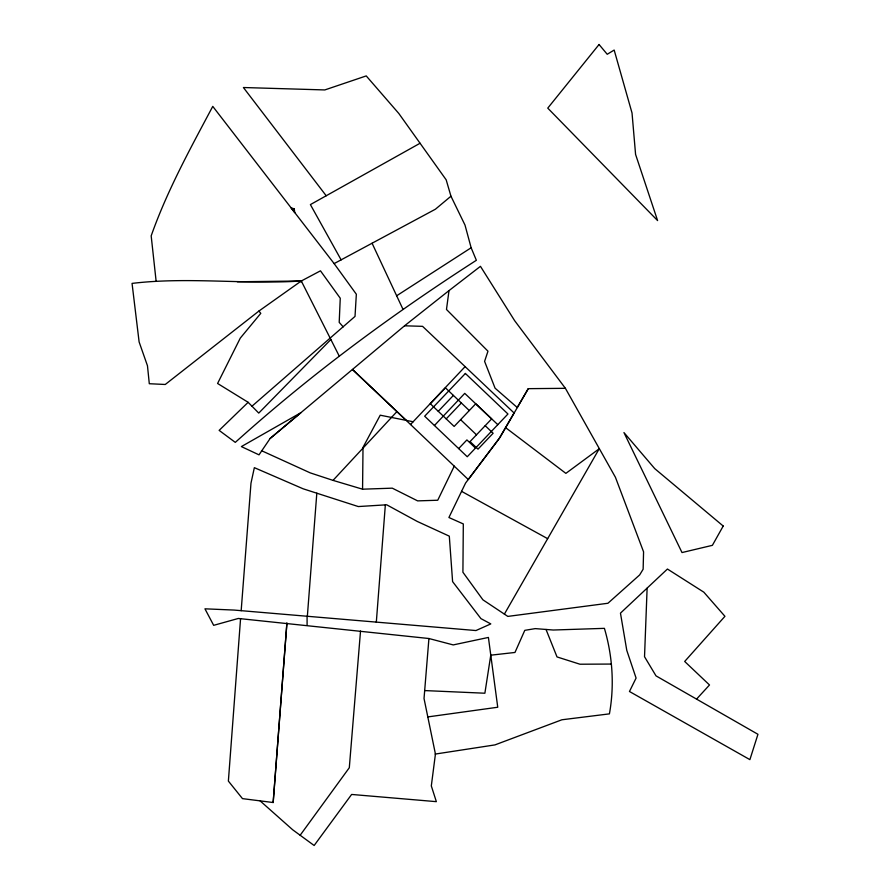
<?xml version="1.0" encoding="UTF-8"?>
<svg xmlns="http://www.w3.org/2000/svg" width="890" height="890" viewBox="0 0 890 890"><rect width="100%" height="100%" fill="white"/><g stroke="black" fill="none" stroke-linecap="round" stroke-linejoin="round"><path stroke-width="1.33" d="M454.256 466.138L437.735 500.236L417.632 500.881L392.279 488.165L362.564 489.189L363.009 447.37L380.219 415.196L413.171 421.76M647.119 588.179L644.527 656.72L656.008 675.866L757.946 734.294L749.892 759.637L629.464 691.497L636.083 678.091L626.783 650.39L620.464 613.143L667.433 569.033L703.823 592.173L724.938 616.314L684.688 661.47L709.508 684.977L696.547 699.106M241.168 610.696L250.98 483.192L254.351 467.662L303.145 488.799L358.292 506.555L386.694 504.797L417.243 521.44L449.305 536.158L452.598 581.615L480.934 618.628L490.813 623.912L475.95 630.554L234.137 610.073L204.945 608.816L213.667 625.336L238.32 618.461L428.924 638.519L424.029 698.517L435.433 754.041L431.316 785.926L436.356 801.656L351.628 794.447L314.148 845.5L292.699 829.792L260.125 800.878M240.567 618.683L228.374 781.086L242.481 798.63L273.163 802.524L286.903 623.122L273.163 802.524M307.339 616.459L316.818 493.182M376.314 622.244L385.348 504.875M360.528 631.032L349.303 767.736L300.153 835.254M565.395 388.318L514.665 320.712L480.455 266.333L449.005 290.607L446.48 309.475L487.976 351.194L484.594 361.362L495.074 388.174L517.257 407.531L528.271 388.663L565.395 388.318L615.435 477.296L643.57 551.845L643.136 569.222L639.643 574.951L607.926 603.264L507.823 616.403L482.914 599.827L462.911 572.237L463.312 523.943L448.916 517.513L465.603 483.025L499.98 437.446L528.271 388.663M504.385 614.122L599.237 448.749L565.873 473.369L505.553 427.601M270.137 438.47L259.012 454.846L241.379 446.591L300.887 412.704L270.137 438.47L404.55 325.796L449.005 290.607M261.493 450.663L310.243 472.879L333.027 480.378L396.951 411.569L352.451 369.45L406.174 420.358M410.524 424.53L465.114 366.624M434.442 425.509L464.736 393.369L497.799 424.664M438.258 411.302L453.399 395.416M446.213 418.878L461.343 402.981M458.673 448.593L466.916 439.927L475.494 448.093M330.858 339.535L258.756 413.094L248.143 402.313L217.583 383.468L240.278 338.122L260.781 313.358L258.957 311.022L165.251 384.48L149.297 383.724L147.473 365.779L139.118 341.949L132.054 283.398C188.157 276.679 244.917 284.7 301.287 280.995L320.478 270.827L340.258 298.239L339.201 322.358L343.195 326.875M248.143 402.313L219.14 430.382L235.294 442.375C310.276 374.879 391.522 314.793 476.361 260.292L471.144 247.765L465.003 225.081L450.963 196.223L446.179 179.836L398.82 113.486L366.235 75.917L324.805 89.935L243.404 87.52L326.207 195.767M251.97 406.207L355.021 316.406L356.345 294.245L334.073 263.507L212.766 106.377C190.304 148.608 167.142 190.605 151.178 235.861L156.061 280.65M450.963 196.223L435.41 209.217L334.139 263.596M258.957 311.022L301.287 280.995L339.19 356M396.651 295.769L471.144 247.765M420.058 143.257L310.399 204.6L341.137 259.891M435.143 754.086L494.962 744.897L561.902 719.776L609.416 713.869C614.556 685.523 612.543 655.975 604.41 628.351L553.246 630.02L535.268 628.618L524.788 630.343L514.976 652.459L490.768 655.185L484.883 693.221L424.619 690.573M427.712 716.928L497.744 707.239L488.41 637.44L453.221 644.916L428.924 638.519M301.287 280.995L237.319 281.774M610.941 664.062L579.946 664.218L557.018 656.931L546.026 629.452M300.408 281.618L301.599 281.618M404.55 325.796L422.561 326.341L514.086 412.982L498.978 438.826L468.274 479.532L396.951 411.569M333.027 480.378L362.553 489.189M461.576 491.358L547.662 538.673M469.286 410.546L445.445 387.84L430.315 403.737L454.156 426.444L475.738 403.782L491.625 418.923L470.053 441.574L477.997 449.15L493.127 433.252L485.184 425.687M460.597 419.68L476.495 434.81M372.087 243.259L402.981 309.297M307.083 616.436L307.095 625.181M723.214 526.034L712.389 545.336L682.007 552.557L623.946 432.562L654.717 468.607L723.214 526.034M599.059 44.5L547.762 108.124L657.588 220.587L635.582 154.426L632.034 113.019L614.167 50.062L607.225 54.279L599.059 44.5M465.381 373.466L424.675 416.209L467.25 456.748L507.956 414.006L465.381 373.466M294.234 208.916L291.008 207.726L294.779 212.61L294.234 208.916"/></g></svg>
